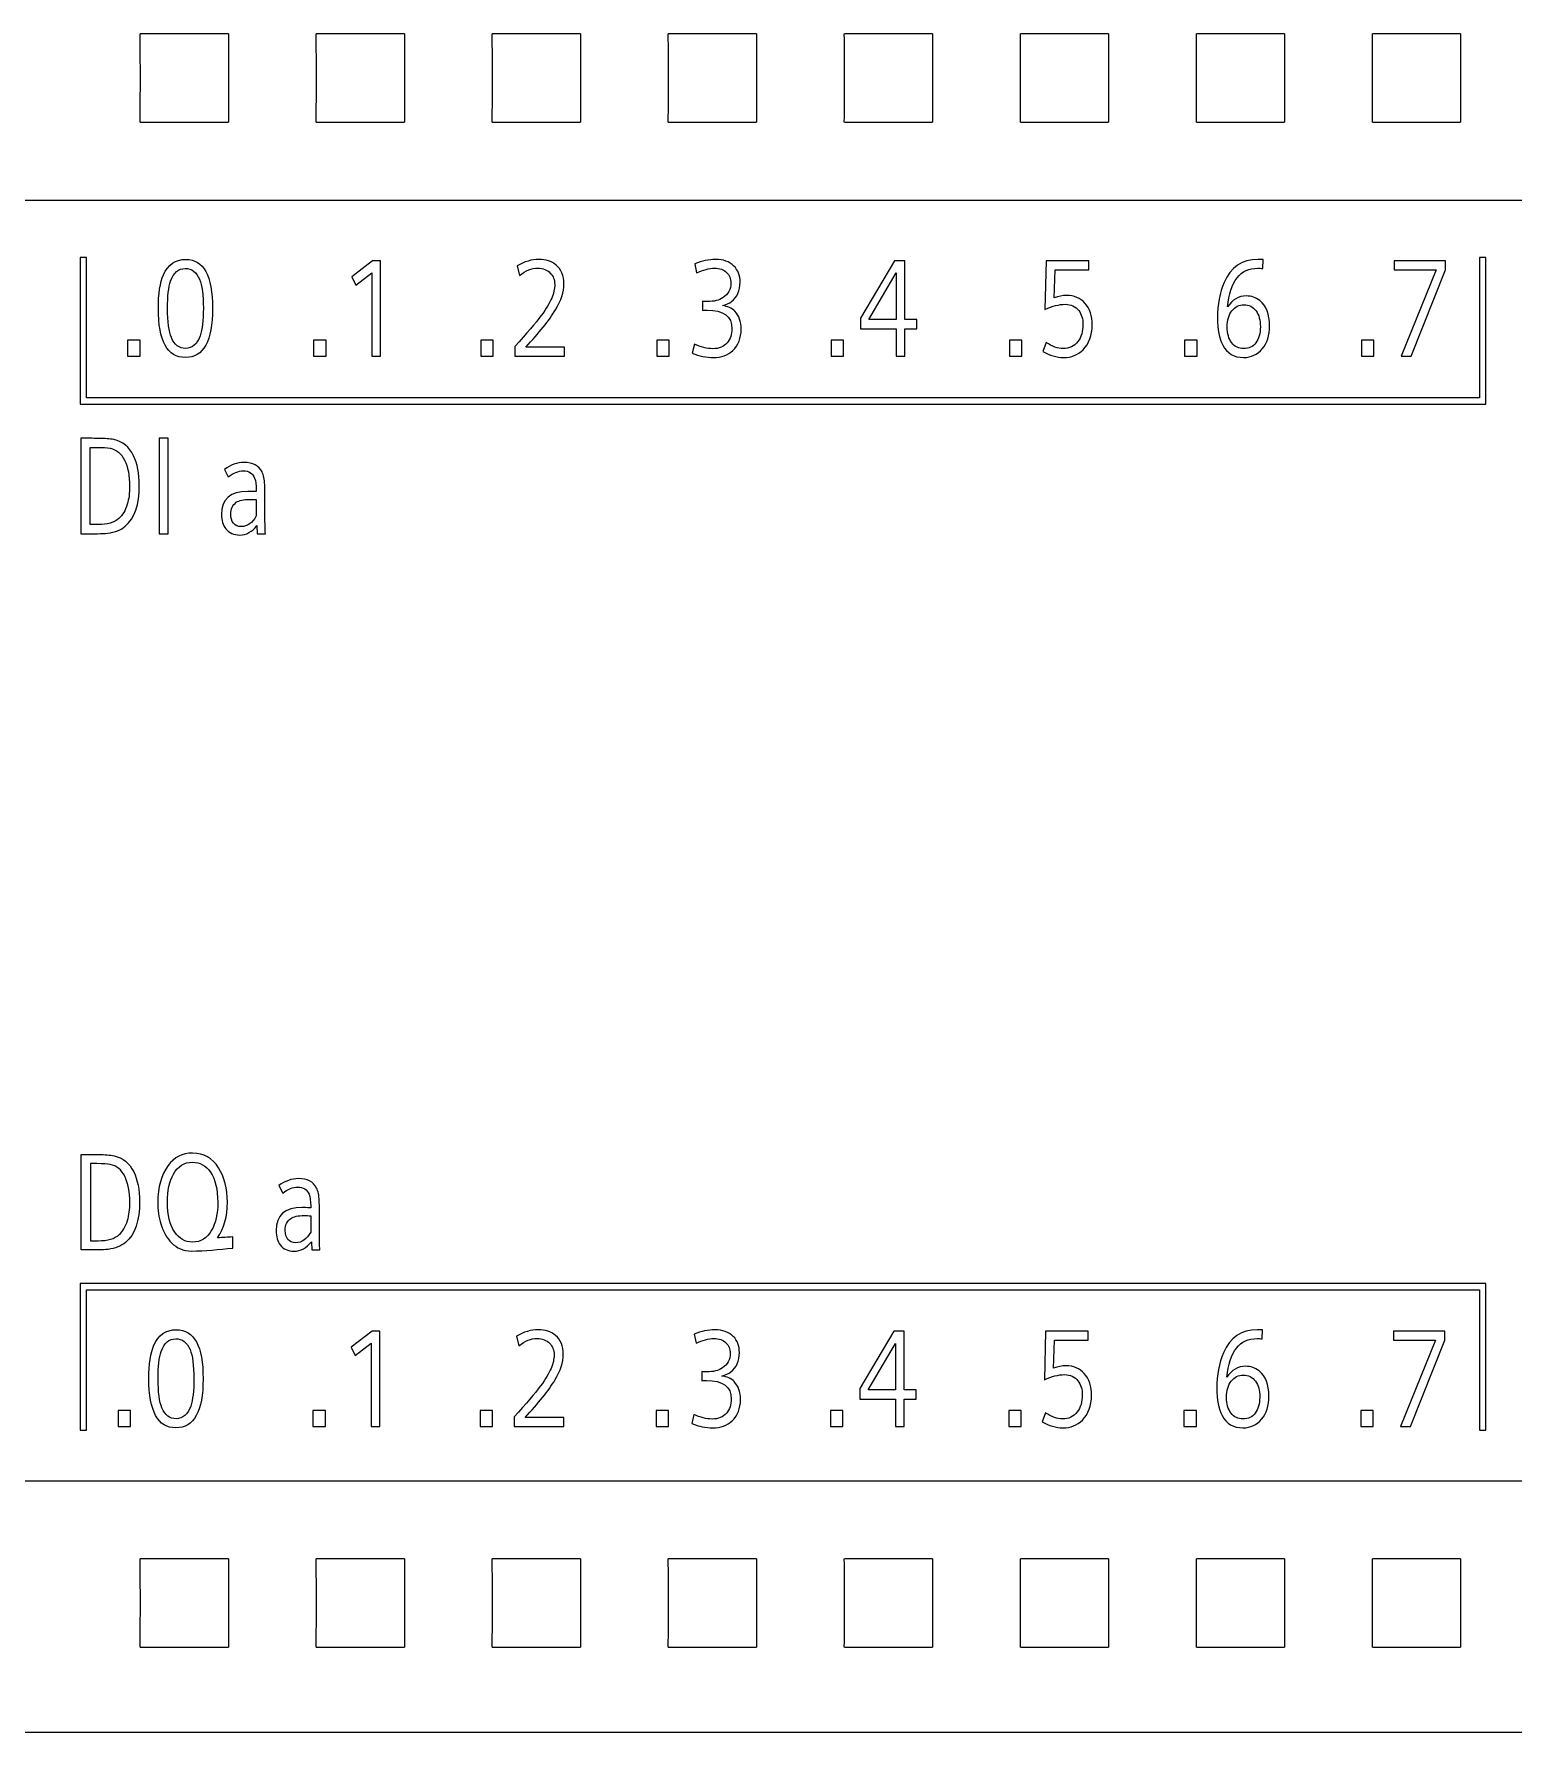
# Model space of a CAD drawing. Header units: millimetres. Extents: x -135 to 420, y 0 to 297.
# Drawn here: x 170.83 to 196.04, y 134.07 to 163.03 of the extents above; entities that cross this region are included whole.
import ezdxf

# ---------------------------------------------------------------- set-up
doc = ezdxf.new("R2010")
doc.units = ezdxf.units.MM
doc.layers.add('eProC - L2', color=41, linetype='Continuous', lineweight=20)

msp = doc.modelspace()

# ---------------------------------------------------------------- linework, layer by layer
at = {"layer": 'eProC - L2', "linetype": 'Continuous', "lineweight": 13}
for p, q in [((174.148, 163.026), (172.645, 163.026)), ((177.148, 163.026), (175.645, 163.026)), ((180.148, 163.026), (178.645, 163.026)), ((183.148, 163.026), (181.645, 163.026)), ((186.148, 163.026), (184.645, 163.026)), ((189.148, 163.026), (187.645, 163.026)), ((192.148, 163.026), (190.645, 163.026)), ((195.148, 163.026), (193.645, 163.026)), ((172.645, 161.522), (174.148, 161.522)), ((175.645, 161.522), (177.148, 161.522)), ((178.645, 161.522), (180.148, 161.522)), ((181.645, 161.522), (183.148, 161.522)), ((184.645, 161.522), (186.148, 161.522)), ((187.645, 161.522), (189.148, 161.522)), ((190.645, 161.522), (192.148, 161.522)), ((193.645, 161.522), (195.148, 161.522)), ((167.596, 160.19), (220.196, 160.19)), ((171.73, 159.214), (171.62, 159.214)), ((171.62, 159.214), (171.62, 156.714)), ((171.73, 156.823), (171.73, 159.214)), ((176.606, 159.158), (176.251, 158.886)), ((176.317, 158.743), (176.591, 158.954)), ((176.591, 158.954), (176.591, 157.533)), ((176.74, 159.158), (176.606, 159.158)), ((176.74, 157.533), (176.74, 159.158)), ((179.068, 159.071), (179.107, 158.91)), ((182.099, 159.105), (182.128, 158.953)), ((185.499, 159.158), (184.92, 158.178)), ((185.674, 159.158), (185.499, 159.158)), ((185.674, 158.155), (185.674, 159.158)), ((188.085, 159.158), (188.065, 158.328)), ((188.811, 159.158), (188.085, 159.158)), ((188.223, 158.528), (188.238, 159.003)), ((188.238, 159.003), (188.811, 159.003)), ((188.811, 159.003), (188.811, 159.158)), ((191.777, 159.027), (191.784, 159.18)), ((194.89, 159.158), (194.018, 159.158)), ((194.018, 159.158), (194.018, 159.003)), ((194.018, 159.003), (194.731, 159.003)), ((194.731, 159.003), (194.137, 157.533)), ((194.307, 157.533), (194.89, 159.003)), ((194.89, 159.003), (194.89, 159.158)), ((195.469, 159.214), (195.469, 156.823)), ((195.576, 159.214), (195.469, 159.214)), ((195.576, 156.714), (195.576, 159.214)), ((176.251, 158.886), (176.317, 158.743)), ((185.062, 158.155), (185.526, 158.95)), ((185.526, 158.95), (185.526, 158.155)), ((182.23, 158.467), (182.23, 158.313)), ((184.92, 158.178), (184.92, 158)), ((185.526, 158.155), (185.062, 158.155)), ((185.882, 158.155), (185.674, 158.155)), ((185.882, 158), (185.882, 158.155)), ((172.43, 157.804), (172.43, 157.532)), ((172.641, 157.804), (172.43, 157.804)), ((172.641, 157.532), (172.641, 157.804)), ((175.811, 157.804), (175.6, 157.804)), ((175.6, 157.804), (175.6, 157.532)), ((175.811, 157.532), (175.811, 157.804)), ((178.661, 157.804), (178.45, 157.804)), ((178.45, 157.804), (178.45, 157.532)), ((178.661, 157.532), (178.661, 157.804)), ((181.45, 157.804), (181.45, 157.532)), ((181.661, 157.804), (181.45, 157.804)), ((181.661, 157.532), (181.661, 157.804)), ((184.42, 157.804), (184.42, 157.532)), ((184.631, 157.804), (184.42, 157.804)), ((184.631, 157.532), (184.631, 157.804)), ((184.92, 158), (185.526, 158)), ((185.526, 158), (185.526, 157.533)), ((185.674, 157.533), (185.674, 158)), ((185.674, 158), (185.882, 158)), ((187.672, 157.804), (187.461, 157.804)), ((187.461, 157.804), (187.461, 157.532)), ((187.672, 157.532), (187.672, 157.804)), ((190.445, 157.804), (190.445, 157.532)), ((190.656, 157.804), (190.445, 157.804)), ((190.656, 157.532), (190.656, 157.804)), ((193.46, 157.804), (193.46, 157.532)), ((193.671, 157.804), (193.46, 157.804)), ((193.671, 157.532), (193.671, 157.804)), ((172.43, 157.532), (172.641, 157.532)), ((175.6, 157.532), (175.811, 157.532)), ((176.591, 157.533), (176.74, 157.533)), ((178.45, 157.532), (178.661, 157.532)), ((179.029, 157.697), (179.029, 157.533)), ((179.029, 157.533), (179.878, 157.533)), ((179.878, 157.687), (179.216, 157.687)), ((179.878, 157.533), (179.878, 157.687)), ((181.45, 157.532), (181.661, 157.532)), ((182.089, 157.735), (182.054, 157.583)), ((184.42, 157.532), (184.631, 157.532)), ((185.526, 157.533), (185.674, 157.533)), ((187.461, 157.532), (187.672, 157.532)), ((188.085, 157.765), (188.028, 157.613)), ((190.445, 157.532), (190.656, 157.532)), ((193.46, 157.532), (193.671, 157.532)), ((194.137, 157.533), (194.307, 157.533)), ((171.62, 156.714), (195.576, 156.714)), ((195.469, 156.823), (171.73, 156.823)), ((171.634, 156.131), (171.634, 154.505)), ((173.123, 156.131), (172.968, 156.131)), ((172.968, 156.131), (172.968, 154.505)), ((173.123, 154.505), (173.123, 156.131)), ((171.79, 154.66), (171.79, 155.976)), ((174.081, 155.601), (174.145, 155.473)), ((174.622, 155.086), (174.622, 154.808)), ((171.926, 154.66), (171.79, 154.66)), ((174.634, 154.644), (174.64, 154.505)), ((172.968, 154.505), (173.123, 154.505)), ((174.64, 154.505), (174.777, 154.505)), ((171.638, 142.294), (171.638, 143.919)), ((171.794, 143.764), (171.794, 142.449)), ((175.009, 143.389), (175.073, 143.262)), ((175.55, 142.874), (175.55, 142.597)), ((174.22, 142.325), (174.22, 142.514)), ((171.794, 142.449), (171.929, 142.449)), ((175.562, 142.433), (175.568, 142.294)), ((175.568, 142.294), (175.706, 142.294)), ((195.576, 141.722), (171.62, 141.722)), ((171.62, 141.722), (171.62, 139.222)), ((171.73, 139.222), (171.73, 141.613)), ((171.73, 141.613), (195.469, 141.613)), ((195.469, 141.613), (195.469, 139.222)), ((195.576, 139.222), (195.576, 141.722)), ((176.595, 140.908), (176.24, 140.636)), ((176.729, 140.908), (176.595, 140.908)), ((176.729, 139.283), (176.729, 140.908)), ((179.057, 140.821), (179.096, 140.66)), ((182.087, 140.855), (182.117, 140.703)), ((185.488, 140.908), (184.909, 139.928)), ((185.663, 140.908), (185.488, 140.908)), ((185.663, 139.905), (185.663, 140.908)), ((188.074, 140.908), (188.054, 140.078)), ((188.799, 140.908), (188.074, 140.908)), ((188.211, 140.278), (188.227, 140.753)), ((188.227, 140.753), (188.799, 140.753)), ((188.799, 140.753), (188.799, 140.908)), ((191.765, 140.777), (191.773, 140.93)), ((194.879, 140.908), (194.007, 140.908)), ((194.007, 140.908), (194.007, 140.753)), ((194.007, 140.753), (194.72, 140.753)), ((194.72, 140.753), (194.125, 139.283)), ((194.296, 139.283), (194.879, 140.753)), ((194.879, 140.753), (194.879, 140.908)), ((176.24, 140.636), (176.305, 140.493)), ((176.305, 140.493), (176.58, 140.704)), ((176.58, 140.704), (176.58, 139.283)), ((185.051, 139.905), (185.515, 140.7)), ((185.515, 140.7), (185.515, 139.905)), ((182.219, 140.217), (182.219, 140.063)), ((184.909, 139.928), (184.909, 139.75)), ((185.515, 139.905), (185.051, 139.905)), ((185.871, 139.905), (185.663, 139.905)), ((185.871, 139.75), (185.871, 139.905)), ((184.909, 139.75), (185.515, 139.75)), ((185.515, 139.75), (185.515, 139.283)), ((185.663, 139.283), (185.663, 139.75)), ((185.663, 139.75), (185.871, 139.75)), ((172.269, 139.554), (172.269, 139.282)), ((172.48, 139.554), (172.269, 139.554)), ((172.269, 139.282), (172.48, 139.282)), ((172.48, 139.282), (172.48, 139.554)), ((175.8, 139.554), (175.589, 139.554)), ((175.589, 139.554), (175.589, 139.282)), ((175.589, 139.282), (175.8, 139.282)), ((175.8, 139.282), (175.8, 139.554)), ((176.58, 139.283), (176.729, 139.283)), ((178.65, 139.554), (178.439, 139.554)), ((178.439, 139.554), (178.439, 139.282)), ((178.439, 139.282), (178.65, 139.282)), ((178.65, 139.282), (178.65, 139.554)), ((179.018, 139.447), (179.018, 139.283)), ((179.018, 139.283), (179.867, 139.283)), ((179.867, 139.437), (179.205, 139.437)), ((179.867, 139.283), (179.867, 139.437)), ((181.65, 139.554), (181.439, 139.554)), ((181.439, 139.554), (181.439, 139.282)), ((181.439, 139.282), (181.65, 139.282)), ((181.65, 139.282), (181.65, 139.554)), ((182.078, 139.485), (182.043, 139.333)), ((184.62, 139.554), (184.409, 139.554)), ((184.409, 139.554), (184.409, 139.282)), ((184.409, 139.282), (184.62, 139.282)), ((184.62, 139.282), (184.62, 139.554)), ((185.515, 139.283), (185.663, 139.283)), ((187.45, 139.554), (187.45, 139.282)), ((187.661, 139.554), (187.45, 139.554)), ((187.45, 139.282), (187.661, 139.282)), ((187.661, 139.282), (187.661, 139.554)), ((188.074, 139.515), (188.017, 139.363)), ((190.645, 139.554), (190.434, 139.554)), ((190.434, 139.554), (190.434, 139.282)), ((190.434, 139.282), (190.645, 139.282)), ((190.645, 139.282), (190.645, 139.554)), ((193.449, 139.554), (193.449, 139.282)), ((193.66, 139.554), (193.449, 139.554)), ((193.449, 139.282), (193.66, 139.282)), ((193.66, 139.282), (193.66, 139.554)), ((194.125, 139.283), (194.296, 139.283)), ((171.62, 139.222), (171.73, 139.222)), ((195.469, 139.222), (195.576, 139.222)), ((167.596, 138.358), (220.196, 138.358)), ((174.148, 137.026), (172.645, 137.026)), ((177.148, 137.026), (175.645, 137.026)), ((180.148, 137.026), (178.645, 137.026)), ((183.148, 137.026), (181.645, 137.026)), ((186.148, 137.026), (184.645, 137.026)), ((189.148, 137.026), (187.645, 137.026)), ((192.148, 137.026), (190.645, 137.026)), ((195.148, 137.026), (193.645, 137.026)), ((172.645, 135.522), (174.148, 135.522)), ((175.645, 135.522), (177.148, 135.522)), ((178.645, 135.522), (180.148, 135.522)), ((181.645, 135.522), (183.148, 135.522)), ((184.645, 135.522), (186.148, 135.522)), ((187.645, 135.522), (189.148, 135.522)), ((190.645, 135.522), (192.148, 135.522)), ((193.645, 135.522), (195.148, 135.522)), ((114.396, 134.072), (220.396, 134.072))]:
    msp.add_line(p, q, dxfattribs=at)
for centre, radius, start, end in [((176.873, 95.474), 47.114, 93.2276, 93.5402), ((173.1, 152.332), 10.07, 272.3711, 276.3892)]:
    msp.add_arc(centre, radius, start, end, dxfattribs=at)
for centre, start_param, end_param in [((172.594, 162.274), 1.317541, 1.824052), ((174.199, 162.274), 4.459134, 4.965644), ((175.594, 162.274), 1.317541, 1.824052), ((177.199, 162.274), 4.459134, 4.965644), ((178.594, 162.274), 1.317541, 1.824052), ((180.199, 162.274), 4.459134, 4.965644), ((181.594, 162.274), 1.317541, 1.824052), ((183.199, 162.274), 4.459134, 4.965644), ((184.594, 162.274), 1.317541, 1.824052), ((186.199, 162.274), 4.459134, 4.965644), ((187.594, 162.274), 1.317541, 1.824052), ((189.199, 162.274), 4.459134, 4.965644), ((190.594, 162.274), 1.317541, 1.824052), ((192.199, 162.274), 4.459134, 4.965644), ((193.594, 162.274), 1.317541, 1.824052), ((195.199, 162.274), 4.459134, 4.965644), ((172.594, 136.274), 1.317541, 1.824052), ((174.199, 136.274), 4.459134, 4.965644), ((175.594, 136.274), 1.317541, 1.824052), ((177.199, 136.274), 4.459134, 4.965644), ((178.594, 136.274), 1.317541, 1.824052), ((180.199, 136.274), 4.459134, 4.965644), ((181.594, 136.274), 1.317541, 1.824052), ((183.199, 136.274), 4.459134, 4.965644), ((184.594, 136.274), 1.317541, 1.824052), ((186.199, 136.274), 4.459134, 4.965644), ((187.594, 136.274), 1.317541, 1.824052), ((189.199, 136.274), 4.459134, 4.965644), ((190.594, 136.274), 1.317541, 1.824052), ((192.199, 136.274), 4.459134, 4.965644), ((193.594, 136.274), 1.317541, 1.824052), ((195.199, 136.274), 4.459134, 4.965644)]:
    msp.add_ellipse(centre, major_axis=(0, -3), ratio=0.017455, start_param=start_param, end_param=end_param, dxfattribs=at)
for points, knots in [([(173.877, 158.346), (173.877, 158.903), (173.726, 159.182), (173.244, 159.182), (173.117, 159.095), (172.982, 158.787), (172.953, 158.596), (172.953, 157.789), (173.107, 157.509), (173.723, 157.509), (173.877, 157.788), (173.877, 158.346)], [0, 0, 0, 0, 0.247279, 0.247279, 0.392588, 0.392588, 0.503235, 0.503235, 0.751274, 0.751274, 1, 1, 1, 1]), ([(173.163, 158.81), (173.212, 158.955), (173.295, 159.027), (173.522, 159.027), (173.603, 158.966), (173.698, 158.74), (173.72, 158.575), (173.72, 158.138), (173.702, 157.983), (173.667, 157.881)], [0, 0, 0, 0, 0.284149, 0.284149, 0.557127, 0.557127, 0.787463, 0.787463, 1, 1, 1, 1]), ([(179.107, 158.91), (179.214, 158.991), (179.318, 159.032), (179.508, 159.032), (179.579, 159.004), (179.684, 158.899), (179.709, 158.833), (179.709, 158.679), (179.692, 158.603), (179.624, 158.441), (179.564, 158.341), (179.384, 158.096), (179.234, 157.919), (179.029, 157.697)], [0, 0, 0, 0, 0.205311, 0.205311, 0.382522, 0.382522, 0.54362, 0.54362, 0.686442, 0.686442, 0.83472, 0.83472, 1, 1, 1, 1]), ([(179.216, 157.687), (179.442, 157.926), (179.611, 158.138), (179.819, 158.481), (179.866, 158.627), (179.866, 158.905), (179.822, 159.012), (179.656, 159.149), (179.558, 159.182), (179.315, 159.182), (179.193, 159.145), (179.068, 159.071)], [0, 0, 0, 0, 0.237786, 0.237786, 0.437065, 0.437065, 0.641852, 0.641852, 0.820505, 0.820505, 1, 1, 1, 1]), ([(182.764, 159.068), (182.687, 159.144), (182.582, 159.182), (182.333, 159.182), (182.216, 159.156), (182.099, 159.105)], [0, 0, 0, 0, 0.533105, 0.533105, 1, 1, 1, 1]), ([(182.128, 158.953), (182.239, 159.005), (182.341, 159.032), (182.521, 159.032), (182.589, 159.008), (182.687, 158.915), (182.711, 158.854), (182.711, 158.672), (182.667, 158.59), (182.511, 158.485), (182.422, 158.463), (182.282, 158.463), (182.256, 158.464), (182.23, 158.467)], [0, 0, 0, 0, 0.198326, 0.198326, 0.376998, 0.376998, 0.547639, 0.547639, 0.779986, 0.779986, 0.955282, 0.955282, 1, 1, 1, 1]), ([(182.567, 158.393), (182.631, 158.408), (182.683, 158.431), (182.82, 158.538), (182.869, 158.648), (182.869, 158.907), (182.834, 158.999), (182.764, 159.068)], [0, 0, 0, 0, 0.189151, 0.189151, 0.642968, 0.642968, 1, 1, 1, 1]), ([(191.696, 159.182), (191.425, 159.182), (191.232, 159.05), (191.042, 158.615), (191.006, 158.413), (191.006, 157.988), (191.036, 157.834), (191.17, 157.58), (191.288, 157.509), (191.58, 157.509), (191.686, 157.559), (191.852, 157.756), (191.893, 157.888), (191.893, 158.246), (191.837, 158.389), (191.657, 158.532), (191.582, 158.559), (191.365, 158.559), (191.257, 158.496), (191.175, 158.371)], [0, 0, 0, 0, 0.180481, 0.180481, 0.297255, 0.297255, 0.394944, 0.394944, 0.513599, 0.513599, 0.60815, 0.60815, 0.703282, 0.703282, 0.818613, 0.818613, 0.887883, 0.887883, 1, 1, 1, 1]), ([(191.175, 158.371), (191.219, 158.811), (191.392, 159.032), (191.716, 159.032), (191.743, 159.03), (191.777, 159.027)], [0, 0, 0, 0, 0.933216, 0.933216, 1, 1, 1, 1]), ([(173.667, 157.881), (173.616, 157.737), (173.533, 157.664), (173.307, 157.664), (173.227, 157.726), (173.132, 157.952), (173.11, 158.118), (173.11, 158.554), (173.128, 158.709), (173.163, 158.81)], [0, 0, 0, 0, 0.291792, 0.291792, 0.561681, 0.561681, 0.7907, 0.7907, 1, 1, 1, 1]), ([(182.054, 157.583), (182.176, 157.533), (182.296, 157.508), (182.548, 157.508), (182.658, 157.548), (182.838, 157.718), (182.887, 157.839), (182.887, 158.122), (182.851, 158.223), (182.727, 158.35), (182.657, 158.382), (182.567, 158.393)], [0, 0, 0, 0, 0.187285, 0.187285, 0.402231, 0.402231, 0.645534, 0.645534, 0.850564, 0.850564, 1, 1, 1, 1]), ([(188.028, 157.613), (188.147, 157.544), (188.264, 157.509), (188.514, 157.509), (188.625, 157.554), (188.818, 157.747), (188.869, 157.886), (188.869, 158.217), (188.828, 158.343), (188.669, 158.523), (188.565, 158.566), (188.367, 158.566), (188.297, 158.553), (188.223, 158.528)], [0, 0, 0, 0, 0.154055, 0.154055, 0.32985, 0.32985, 0.539313, 0.539313, 0.731252, 0.731252, 0.908873, 0.908873, 1, 1, 1, 1]), ([(188.065, 158.328), (188.191, 158.387), (188.306, 158.416), (188.508, 158.416), (188.585, 158.38), (188.688, 158.247), (188.712, 158.167), (188.712, 157.953), (188.683, 157.857), (188.564, 157.7), (188.48, 157.66), (188.286, 157.66), (188.188, 157.695), (188.085, 157.765)], [0, 0, 0, 0, 0.173943, 0.173943, 0.337906, 0.337906, 0.48438, 0.48438, 0.65646, 0.65646, 0.838275, 0.838275, 1, 1, 1, 1]), ([(191.249, 158.306), (191.303, 158.375), (191.371, 158.409), (191.542, 158.409), (191.612, 158.374), (191.712, 158.239), (191.736, 158.149), (191.736, 157.918), (191.71, 157.827), (191.659, 157.76)], [0, 0, 0, 0, 0.249875, 0.249875, 0.513394, 0.513394, 0.75851, 0.75851, 1, 1, 1, 1]), ([(182.23, 158.313), (182.256, 158.316), (182.281, 158.317), (182.588, 158.317), (182.729, 158.211), (182.729, 157.901), (182.702, 157.821), (182.646, 157.759)], [0, 0, 0, 0, 0.056078, 0.056078, 0.704238, 0.704238, 1, 1, 1, 1]), ([(191.247, 157.76), (191.196, 157.827), (191.171, 157.917), (191.171, 158.147), (191.197, 158.239), (191.249, 158.306)], [0, 0, 0, 0, 0.491779, 0.491779, 1, 1, 1, 1]), ([(182.646, 157.759), (182.59, 157.692), (182.509, 157.659), (182.307, 157.659), (182.203, 157.684), (182.089, 157.735)], [0, 0, 0, 0, 0.524752, 0.524752, 1, 1, 1, 1]), ([(191.659, 157.76), (191.607, 157.693), (191.539, 157.66), (191.368, 157.66), (191.3, 157.693), (191.247, 157.76)], [0, 0, 0, 0, 0.5, 0.5, 1, 1, 1, 1]), ([(172.092, 154.513), (172.215, 154.529), (172.314, 154.568), (172.55, 154.769), (172.629, 155.001), (172.629, 155.53), (172.596, 155.699), (172.456, 155.985), (172.345, 156.076), (172.126, 156.124), (172.039, 156.13), (171.835, 156.131), (171.735, 156.131), (171.634, 156.131)], [0, 0, 0, 0, 0.139584, 0.139584, 0.434803, 0.434803, 0.617409, 0.617409, 0.818926, 0.818926, 0.911309, 0.911309, 1, 1, 1, 1]), ([(171.79, 155.976), (171.828, 155.976), (171.865, 155.976), (172.006, 155.976), (172.082, 155.971), (172.239, 155.938), (172.322, 155.872), (172.435, 155.642), (172.464, 155.493), (172.464, 155.197), (172.45, 155.094), (172.39, 154.899), (172.343, 154.819), (172.204, 154.695), (172.085, 154.66), (171.926, 154.66)], [0, 0, 0, 0, 0.029616, 0.029616, 0.11063, 0.11063, 0.296931, 0.296931, 0.497918, 0.497918, 0.630616, 0.630616, 0.792947, 0.792947, 1, 1, 1, 1]), ([(174.767, 155.338), (174.763, 155.434), (174.748, 155.507), (174.667, 155.666), (174.565, 155.72), (174.295, 155.72), (174.183, 155.68), (174.081, 155.601)], [0, 0, 0, 0, 0.207955, 0.207955, 0.646125, 0.646125, 1, 1, 1, 1]), ([(174.145, 155.473), (174.235, 155.542), (174.32, 155.576), (174.497, 155.576), (174.562, 155.535), (174.613, 155.407), (174.622, 155.341), (174.622, 155.244), (174.622, 155.233), (174.622, 155.222)], [0, 0, 0, 0, 0.334372, 0.334372, 0.743978, 0.743978, 0.971587, 0.971587, 1, 1, 1, 1]), ([(174.622, 155.222), (174.549, 155.225), (174.501, 155.227), (174.18, 155.227), (174.031, 155.096), (174.031, 154.732), (174.055, 154.65), (174.158, 154.518), (174.236, 154.482), (174.339, 154.482)], [0, 0, 0, 0, 0.042172, 0.042172, 0.566808, 0.566808, 0.769649, 0.769649, 1, 1, 1, 1]), ([(174.777, 154.505), (174.773, 154.581), (174.77, 154.68), (174.77, 154.932), (174.77, 155.062), (174.77, 155.255), (174.769, 155.304), (174.767, 155.338)], [0, 0, 0, 0, 0.387273, 0.387273, 0.798182, 0.798182, 1, 1, 1, 1]), ([(174.234, 154.684), (174.203, 154.722), (174.187, 154.774), (174.187, 154.929), (174.219, 154.996), (174.282, 155.04)], [0, 0, 0, 0, 0.414634, 0.414634, 1, 1, 1, 1]), ([(174.622, 154.808), (174.554, 154.687), (174.469, 154.626), (174.311, 154.626), (174.267, 154.645), (174.234, 154.684)], [0, 0, 0, 0, 0.651079, 0.651079, 1, 1, 1, 1]), ([(171.634, 154.505), (171.728, 154.505), (171.821, 154.505), (171.986, 154.505), (172.046, 154.508), (172.092, 154.513)], [0, 0, 0, 0, 0.564544, 0.564544, 1, 1, 1, 1]), ([(171.638, 143.919), (171.738, 143.919), (171.839, 143.92), (172.043, 143.919), (172.13, 143.912), (172.348, 143.865), (172.46, 143.773), (172.6, 143.487), (172.633, 143.318), (172.633, 142.79), (172.554, 142.557), (172.318, 142.357), (172.219, 142.317), (172.096, 142.302)], [0, 0, 0, 0, 0.088691, 0.088691, 0.181074, 0.181074, 0.382591, 0.382591, 0.565197, 0.565197, 0.860416, 0.860416, 1, 1, 1, 1]), ([(173.964, 142.498), (174.074, 142.66), (174.131, 142.862), (174.131, 143.337), (174.08, 143.532), (173.874, 143.86), (173.727, 143.943), (173.361, 143.944), (173.222, 143.873), (173.003, 143.567), (172.943, 143.36), (172.943, 142.974), (172.96, 142.851), (173.04, 142.598), (173.101, 142.49), (173.265, 142.325), (173.378, 142.279), (173.516, 142.271)], [0, 0, 0, 0, 0.147128, 0.147128, 0.285151, 0.285151, 0.426358, 0.426358, 0.557615, 0.557615, 0.711407, 0.711407, 0.792284, 0.792284, 0.89066, 0.89066, 1, 1, 1, 1]), ([(171.929, 142.449), (172.089, 142.449), (172.208, 142.484), (172.347, 142.607), (172.394, 142.688), (172.454, 142.883), (172.468, 142.986), (172.468, 143.282), (172.438, 143.43), (172.325, 143.661), (172.243, 143.726), (172.085, 143.759), (172.01, 143.764), (171.869, 143.764), (171.831, 143.764), (171.794, 143.764)], [0, 0, 0, 0, 0.207053, 0.207053, 0.369384, 0.369384, 0.502082, 0.502082, 0.703069, 0.703069, 0.88937, 0.88937, 0.970384, 0.970384, 1, 1, 1, 1]), ([(173.212, 143.587), (173.29, 143.721), (173.396, 143.788), (173.661, 143.788), (173.764, 143.732), (173.925, 143.496), (173.966, 143.326), (173.966, 142.909), (173.931, 142.749), (173.86, 142.628)], [0, 0, 0, 0, 0.25275, 0.25275, 0.49539, 0.49539, 0.758321, 0.758321, 1, 1, 1, 1]), ([(173.86, 142.628), (173.782, 142.493), (173.675, 142.426), (173.411, 142.426), (173.309, 142.483), (173.148, 142.718), (173.107, 142.889), (173.107, 143.306), (173.142, 143.466), (173.212, 143.587)], [0, 0, 0, 0, 0.262491, 0.262491, 0.502792, 0.502792, 0.762687, 0.762687, 1, 1, 1, 1]), ([(175.695, 143.127), (175.691, 143.222), (175.676, 143.296), (175.595, 143.455), (175.493, 143.509), (175.223, 143.509), (175.111, 143.469), (175.009, 143.389)], [0, 0, 0, 0, 0.207955, 0.207955, 0.646125, 0.646125, 1, 1, 1, 1]), ([(175.073, 143.262), (175.163, 143.331), (175.248, 143.365), (175.425, 143.365), (175.49, 143.324), (175.541, 143.195), (175.55, 143.129), (175.55, 143.032), (175.55, 143.021), (175.55, 143.011)], [0, 0, 0, 0, 0.334372, 0.334372, 0.743978, 0.743978, 0.971587, 0.971587, 1, 1, 1, 1]), ([(175.706, 142.294), (175.701, 142.37), (175.698, 142.469), (175.698, 142.721), (175.698, 142.85), (175.698, 143.043), (175.697, 143.092), (175.695, 143.127)], [0, 0, 0, 0, 0.387273, 0.387273, 0.798182, 0.798182, 1, 1, 1, 1]), ([(175.55, 143.011), (175.477, 143.014), (175.429, 143.016), (175.108, 143.016), (174.96, 142.884), (174.96, 142.52), (174.983, 142.439), (175.086, 142.306), (175.165, 142.271), (175.268, 142.271)], [0, 0, 0, 0, 0.042172, 0.042172, 0.566808, 0.566808, 0.769649, 0.769649, 1, 1, 1, 1]), ([(175.162, 142.473), (175.131, 142.511), (175.115, 142.562), (175.115, 142.718), (175.147, 142.785), (175.21, 142.828)], [0, 0, 0, 0, 0.414634, 0.414634, 1, 1, 1, 1]), ([(175.55, 142.597), (175.483, 142.475), (175.397, 142.414), (175.239, 142.414), (175.195, 142.434), (175.162, 142.473)], [0, 0, 0, 0, 0.651079, 0.651079, 1, 1, 1, 1]), ([(172.096, 142.302), (172.05, 142.297), (171.99, 142.294), (171.825, 142.294), (171.732, 142.294), (171.638, 142.294)], [0, 0, 0, 0, 0.435456, 0.435456, 1, 1, 1, 1]), ([(173.716, 140.096), (173.716, 140.653), (173.564, 140.932), (173.083, 140.932), (172.955, 140.845), (172.821, 140.537), (172.792, 140.346), (172.792, 139.539), (172.945, 139.259), (173.562, 139.259), (173.716, 139.538), (173.716, 140.096)], [0, 0, 0, 0, 0.247279, 0.247279, 0.392588, 0.392588, 0.503235, 0.503235, 0.751274, 0.751274, 1, 1, 1, 1]), ([(173.002, 140.56), (173.051, 140.705), (173.134, 140.777), (173.361, 140.777), (173.442, 140.716), (173.536, 140.49), (173.559, 140.325), (173.559, 139.888), (173.541, 139.733), (173.505, 139.631)], [0, 0, 0, 0, 0.284149, 0.284149, 0.557127, 0.557127, 0.787463, 0.787463, 1, 1, 1, 1]), ([(179.096, 140.66), (179.203, 140.741), (179.307, 140.782), (179.497, 140.782), (179.568, 140.754), (179.673, 140.649), (179.698, 140.583), (179.698, 140.429), (179.681, 140.353), (179.613, 140.191), (179.553, 140.091), (179.372, 139.846), (179.223, 139.669), (179.018, 139.447)], [0, 0, 0, 0, 0.205311, 0.205311, 0.382522, 0.382522, 0.54362, 0.54362, 0.686442, 0.686442, 0.83472, 0.83472, 1, 1, 1, 1]), ([(179.205, 139.437), (179.431, 139.676), (179.6, 139.888), (179.808, 140.231), (179.855, 140.377), (179.855, 140.655), (179.811, 140.762), (179.645, 140.899), (179.547, 140.932), (179.304, 140.932), (179.181, 140.895), (179.057, 140.821)], [0, 0, 0, 0, 0.237786, 0.237786, 0.437065, 0.437065, 0.641852, 0.641852, 0.820505, 0.820505, 1, 1, 1, 1]), ([(182.753, 140.818), (182.676, 140.894), (182.571, 140.932), (182.322, 140.932), (182.205, 140.906), (182.087, 140.855)], [0, 0, 0, 0, 0.533105, 0.533105, 1, 1, 1, 1]), ([(182.117, 140.703), (182.227, 140.755), (182.33, 140.782), (182.51, 140.782), (182.578, 140.758), (182.676, 140.665), (182.7, 140.604), (182.7, 140.422), (182.656, 140.34), (182.5, 140.235), (182.411, 140.213), (182.271, 140.213), (182.244, 140.214), (182.219, 140.217)], [0, 0, 0, 0, 0.198326, 0.198326, 0.376998, 0.376998, 0.547639, 0.547639, 0.779986, 0.779986, 0.955282, 0.955282, 1, 1, 1, 1]), ([(182.556, 140.143), (182.62, 140.158), (182.672, 140.181), (182.809, 140.288), (182.857, 140.398), (182.857, 140.657), (182.822, 140.749), (182.753, 140.818)], [0, 0, 0, 0, 0.189151, 0.189151, 0.642968, 0.642968, 1, 1, 1, 1]), ([(191.685, 140.932), (191.414, 140.932), (191.221, 140.8), (191.031, 140.365), (190.994, 140.163), (190.994, 139.738), (191.025, 139.584), (191.159, 139.33), (191.277, 139.259), (191.569, 139.259), (191.675, 139.309), (191.841, 139.506), (191.882, 139.638), (191.882, 139.996), (191.826, 140.139), (191.646, 140.282), (191.57, 140.309), (191.354, 140.309), (191.246, 140.246), (191.163, 140.121)], [0, 0, 0, 0, 0.180481, 0.180481, 0.297255, 0.297255, 0.394944, 0.394944, 0.513599, 0.513599, 0.60815, 0.60815, 0.703282, 0.703282, 0.818613, 0.818613, 0.887883, 0.887883, 1, 1, 1, 1]), ([(191.163, 140.121), (191.208, 140.561), (191.381, 140.782), (191.704, 140.782), (191.732, 140.78), (191.765, 140.777)], [0, 0, 0, 0, 0.933216, 0.933216, 1, 1, 1, 1]), ([(173.505, 139.631), (173.455, 139.487), (173.372, 139.414), (173.146, 139.414), (173.065, 139.476), (172.971, 139.702), (172.949, 139.868), (172.949, 140.304), (172.967, 140.459), (173.002, 140.56)], [0, 0, 0, 0, 0.291792, 0.291792, 0.561681, 0.561681, 0.7907, 0.7907, 1, 1, 1, 1]), ([(182.043, 139.333), (182.165, 139.283), (182.285, 139.258), (182.537, 139.258), (182.646, 139.298), (182.827, 139.468), (182.875, 139.589), (182.875, 139.872), (182.839, 139.973), (182.716, 140.1), (182.645, 140.132), (182.556, 140.143)], [0, 0, 0, 0, 0.187285, 0.187285, 0.402231, 0.402231, 0.645534, 0.645534, 0.850564, 0.850564, 1, 1, 1, 1]), ([(188.017, 139.363), (188.135, 139.294), (188.253, 139.259), (188.503, 139.259), (188.614, 139.304), (188.806, 139.497), (188.858, 139.636), (188.858, 139.967), (188.817, 140.093), (188.657, 140.273), (188.554, 140.316), (188.356, 140.316), (188.285, 140.303), (188.211, 140.278)], [0, 0, 0, 0, 0.154055, 0.154055, 0.32985, 0.32985, 0.539313, 0.539313, 0.731252, 0.731252, 0.908873, 0.908873, 1, 1, 1, 1]), ([(188.054, 140.078), (188.18, 140.137), (188.295, 140.166), (188.497, 140.166), (188.573, 140.13), (188.676, 139.997), (188.701, 139.917), (188.701, 139.703), (188.672, 139.607), (188.552, 139.45), (188.469, 139.41), (188.275, 139.41), (188.177, 139.445), (188.074, 139.515)], [0, 0, 0, 0, 0.173943, 0.173943, 0.337906, 0.337906, 0.48438, 0.48438, 0.65646, 0.65646, 0.838275, 0.838275, 1, 1, 1, 1]), ([(191.238, 140.056), (191.291, 140.125), (191.36, 140.159), (191.531, 140.159), (191.601, 140.124), (191.701, 139.989), (191.725, 139.899), (191.725, 139.668), (191.699, 139.577), (191.648, 139.51)], [0, 0, 0, 0, 0.249875, 0.249875, 0.513394, 0.513394, 0.75851, 0.75851, 1, 1, 1, 1]), ([(182.219, 140.063), (182.244, 140.066), (182.269, 140.067), (182.577, 140.067), (182.718, 139.961), (182.718, 139.651), (182.69, 139.571), (182.635, 139.509)], [0, 0, 0, 0, 0.056078, 0.056078, 0.704238, 0.704238, 1, 1, 1, 1]), ([(191.236, 139.51), (191.185, 139.577), (191.159, 139.667), (191.159, 139.897), (191.186, 139.989), (191.238, 140.056)], [0, 0, 0, 0, 0.491779, 0.491779, 1, 1, 1, 1]), ([(182.635, 139.509), (182.578, 139.442), (182.497, 139.409), (182.296, 139.409), (182.192, 139.434), (182.078, 139.485)], [0, 0, 0, 0, 0.524752, 0.524752, 1, 1, 1, 1]), ([(191.648, 139.51), (191.596, 139.443), (191.527, 139.41), (191.357, 139.41), (191.288, 139.443), (191.236, 139.51)], [0, 0, 0, 0, 0.5, 0.5, 1, 1, 1, 1])]:
    msp.add_open_spline(points, degree=3, knots=knots, dxfattribs=at)
for points in [[(191.784, 159.18), (191.739, 159.181), (191.709, 159.182), (191.696, 159.182)], [(174.282, 155.04), (174.33, 155.073), (174.407, 155.09), (174.512, 155.09)], [(174.512, 155.09), (174.549, 155.09), (174.586, 155.089), (174.622, 155.086)], [(174.339, 154.482), (174.453, 154.482), (174.551, 154.536), (174.634, 154.644)], [(175.21, 142.828), (175.258, 142.862), (175.335, 142.879), (175.44, 142.879)], [(175.44, 142.879), (175.477, 142.879), (175.514, 142.878), (175.55, 142.874)], [(175.268, 142.271), (175.381, 142.271), (175.479, 142.325), (175.562, 142.433)], [(191.773, 140.93), (191.727, 140.931), (191.698, 140.932), (191.685, 140.932)]]:
    msp.add_open_spline(points, degree=3, dxfattribs=at)

doc.saveas('drawing.dxf')
